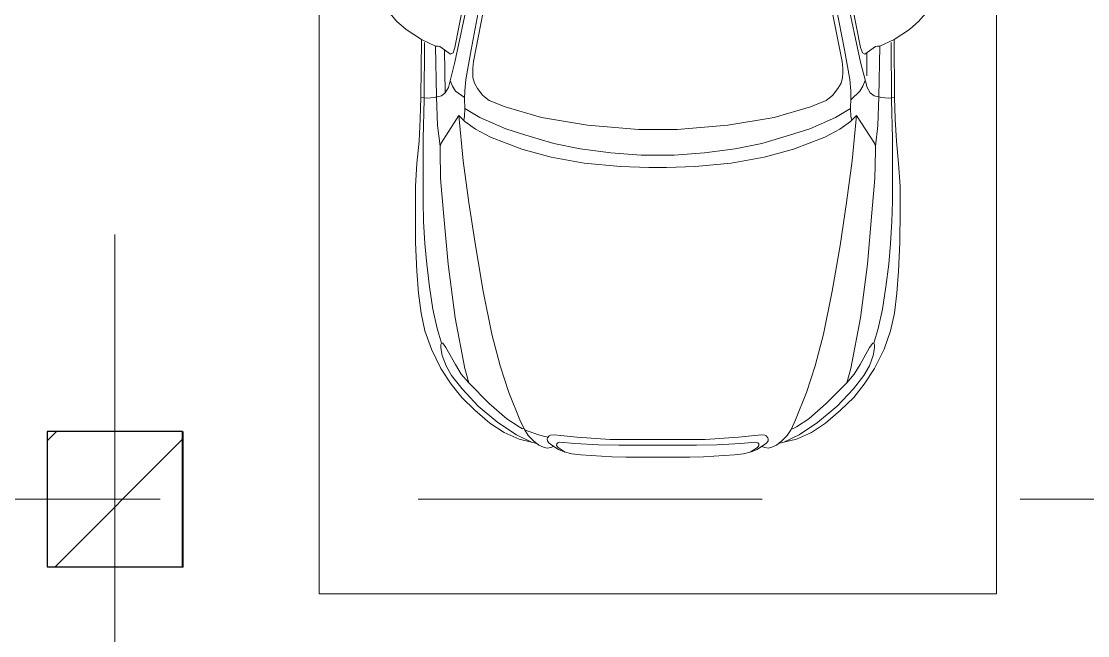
# Model space of a CAD drawing. Header units: millimetres. Extents: x 48966 to 155647, y -43515 to 30475.
# Drawn here: x 77586 to 81523, y -16388 to -14118 of the extents above; entities that cross this region are included whole.
import ezdxf

# ---------------------------------------------------------------- set-up
doc = ezdxf.new("R2010")
doc.units = ezdxf.units.MM
doc.linetypes.add('Осевые', pattern=[6350, 1270, -952.5, 3175, -952.5])
for name, color, linetype, lineweight in [('Колонны', 7, 'Continuous', 9), ('Колонны-1', 7, 'Continuous', 25), ('Оси-2', 7, 'Осевые', 9), ('Парковка', 7, 'Continuous', 9), ('Перекрытия', 7, 'Continuous', 9), ('Стены-1', 7, 'Continuous', 18), ('Элементы узлов', 7, 'Continuous', 9)]:
    doc.layers.add(name, color=color, linetype=linetype, lineweight=lineweight)

# ---------------------------------------------------------------- blocks, each defined once
blk = doc.blocks.new('Колона монолитная89 - Колона монолитная-525522-План -1-го этажа на отм_ -10_350')
at = {"layer": 'Колонны'}
h = blk.add_hatch(dxfattribs=at)
h.set_pattern_fill('FP_1', color=256, style=0, pattern_type=2)
h.set_pattern_definition([(45, (0, 0), (-493.914, 493.914), []), (45, (493.9, 0), (-493.914, 493.914), [873.125, -174.625, 6.706, -167.919])])
h.paths.add_polyline_path([(77681.6, -16132.9), (78181.6, -16132.9), (78181.6, -15632.9), (77681.6, -15632.9)], flags=0)
at = {"layer": 'Колонны-1'}
for p, q in [((78181.6, -15632.9), (77681.6, -15632.9)), ((77681.6, -15632.9), (77681.6, -16132.9)), ((78181.6, -16132.9), (78181.6, -15632.9)), ((77681.6, -16132.9), (78181.6, -16132.9))]:
    blk.add_line(p, q, dxfattribs=at)
blk = doc.blocks.new('Парковка_одиночная - Средний класс 5300х2500мм-8483981-План -1-го этажа на отм_ -10_350')
at = {"layer": 'Парковка'}
for p, q in [((0, 0), (0, -5300)), ((2500, 0), (2500, -5300)), ((0, -5300), (2500, -5300))]:
    blk.add_line(p, q, dxfattribs=at)
at = {"layer": 'Элементы узлов'}
for p, q in [((569.7, -3333.2), (636.3, -2994)), ((569.7, -3333.2), (636.3, -2994)), ((569.7, -3333.2), (636.3, -2994)), ((1863.7, -2994), (1930.3, -3333.2)), ((1863.7, -2994), (1930.3, -3333.2)), ((1863.7, -2994), (1930.3, -3333.2)), ((501.6, -3336.2), (553.9, -3087.1)), ((501.6, -3336.2), (553.9, -3087.1)), ((501.6, -3336.2), (553.9, -3087.1)), ((1998.4, -3336.2), (1946.1, -3087.1)), ((1998.4, -3336.2), (1946.1, -3087.1)), ((1998.4, -3336.2), (1946.1, -3087.1)), ((501.4, -3282.2), (532.2, -3125.2)), ((501.4, -3282.2), (532.2, -3125.2)), ((501.4, -3282.2), (532.2, -3125.2)), ((560.7, -3291), (591.2, -3133.2)), ((560.7, -3291), (591.2, -3133.2)), ((560.7, -3291), (591.2, -3133.2)), ((1939.3, -3291), (1908.8, -3133.2)), ((1939.3, -3291), (1908.8, -3133.2)), ((1939.3, -3291), (1908.8, -3133.2)), ((1998.6, -3282.2), (1967.8, -3125.2)), ((1998.6, -3282.2), (1967.8, -3125.2)), ((1998.6, -3282.2), (1967.8, -3125.2)), ((286.2, -3185.1), (262.1, -3155.9)), ((286.2, -3185.1), (262.1, -3155.9)), ((286.2, -3185.1), (262.1, -3155.9)), ((321.2, -3215.5), (286.2, -3185.1)), ((321.2, -3215.5), (286.2, -3185.1)), ((321.2, -3215.5), (286.2, -3185.1)), ((2178.8, -3215.5), (2213.8, -3185.1)), ((2178.8, -3215.5), (2213.8, -3185.1)), ((2178.8, -3215.5), (2213.8, -3185.1)), ((2213.8, -3185.1), (2237.9, -3155.9)), ((2213.8, -3185.1), (2237.9, -3155.9)), ((2213.8, -3185.1), (2237.9, -3155.9)), ((377.5, -3251.7), (321.2, -3215.5)), ((377.5, -3251.7), (321.2, -3215.5)), ((377.5, -3251.7), (321.2, -3215.5)), ((2122.5, -3251.7), (2178.8, -3215.5)), ((2122.5, -3251.7), (2178.8, -3215.5)), ((2122.5, -3251.7), (2178.8, -3215.5)), ((375.7, -3466.4), (377.5, -3251.7)), ((375.7, -3466.4), (377.5, -3251.7)), ((375.7, -3466.4), (377.5, -3251.7)), ((377.5, -3251.7), (429.8, -3276.7)), ((377.5, -3251.7), (429.8, -3276.7)), ((377.5, -3251.7), (429.8, -3276.7)), ((387.4, -3475.7), (388.9, -3263.6)), ((387.4, -3475.7), (388.9, -3263.6)), ((387.4, -3475.7), (388.9, -3263.6)), ((2122.5, -3251.7), (2070.2, -3276.7)), ((2122.5, -3251.7), (2070.2, -3276.7)), ((2122.5, -3251.7), (2070.2, -3276.7)), ((2112.6, -3475.7), (2111.1, -3263.6)), ((2112.6, -3475.7), (2111.1, -3263.6)), ((2112.6, -3475.7), (2111.1, -3263.6)), ((2124.3, -3466.4), (2122.5, -3251.7)), ((2124.3, -3466.4), (2122.5, -3251.7)), ((2124.3, -3466.4), (2122.5, -3251.7)), ((429.8, -3276.7), (433.7, -3464.3)), ((429.8, -3276.7), (439, -3277.1)), ((429.8, -3276.7), (433.7, -3464.3)), ((429.8, -3276.7), (439, -3277.1)), ((429.8, -3276.7), (433.7, -3464.3)), ((429.8, -3276.7), (439, -3277.1)), ((439, -3277.1), (445.6, -3278)), ((439, -3277.1), (445.6, -3278)), ((439, -3277.1), (445.6, -3278)), ((445.6, -3278), (485, -3307)), ((445.6, -3278), (485, -3307)), ((445.6, -3278), (485, -3307)), ((465.5, -3449.3), (462.9, -3290.7)), ((465.5, -3449.3), (462.9, -3290.7)), ((465.5, -3449.3), (462.9, -3290.7)), ((485, -3307), (494.5, -3301.4)), ((485, -3307), (494.5, -3301.4)), ((485, -3307), (494.5, -3301.4)), ((494.5, -3301.4), (501.4, -3282.2)), ((494.5, -3301.4), (501.4, -3282.2)), ((494.5, -3301.4), (501.4, -3282.2)), ((541.5, -3400.2), (560.7, -3291)), ((541.5, -3400.2), (560.7, -3291)), ((541.5, -3400.2), (560.7, -3291)), ((1958.5, -3400.2), (1939.3, -3291)), ((1958.5, -3400.2), (1939.3, -3291)), ((1958.5, -3400.2), (1939.3, -3291)), ((2005.5, -3301.4), (1998.6, -3282.2)), ((2005.5, -3301.4), (1998.6, -3282.2)), ((2005.5, -3301.4), (1998.6, -3282.2)), ((2015, -3307), (2005.5, -3301.4)), ((2015, -3307), (2005.5, -3301.4)), ((2015, -3307), (2005.5, -3301.4)), ((2054.4, -3278), (2015, -3307)), ((2054.4, -3278), (2015, -3307)), ((2054.4, -3278), (2015, -3307)), ((2021.3, -3386.4), (2022.2, -3301.7)), ((2021.3, -3386.4), (2022.2, -3301.7)), ((2021.3, -3386.4), (2022.2, -3301.7)), ((2061, -3277.1), (2054.4, -3278)), ((2061, -3277.1), (2054.4, -3278)), ((2061, -3277.1), (2054.4, -3278)), ((2070.2, -3276.7), (2061, -3277.1)), ((2070.2, -3276.7), (2061, -3277.1)), ((2070.2, -3276.7), (2061, -3277.1)), ((2070.2, -3276.7), (2066.3, -3464.3)), ((2070.2, -3276.7), (2066.3, -3464.3)), ((2070.2, -3276.7), (2066.3, -3464.3)), ((477, -3429.9), (501.6, -3336.2)), ((477, -3429.9), (501.6, -3336.2)), ((477, -3429.9), (501.6, -3336.2)), ((566.9, -3357.9), (569.7, -3333.2)), ((566.9, -3357.9), (569.7, -3333.2)), ((566.9, -3357.9), (569.7, -3333.2)), ((1930.3, -3333.2), (1933.1, -3357.9)), ((1930.3, -3333.2), (1933.1, -3357.9)), ((1930.3, -3333.2), (1933.1, -3357.9)), ((2023, -3429.9), (1998.4, -3336.2)), ((2023, -3429.9), (1998.4, -3336.2)), ((2023, -3429.9), (1998.4, -3336.2)), ((566.9, -3375.5), (566.9, -3357.9)), ((566.9, -3375.5), (566.9, -3357.9)), ((566.9, -3375.5), (566.9, -3357.9)), ((567.6, -3392.3), (566.9, -3375.5)), ((567.6, -3392.3), (566.9, -3375.5)), ((567.6, -3392.3), (566.9, -3375.5)), ((1933.1, -3375.5), (1932.4, -3392.3)), ((1933.1, -3375.5), (1932.4, -3392.3)), ((1933.1, -3375.5), (1932.4, -3392.3)), ((1933.1, -3357.9), (1933.1, -3375.5)), ((1933.1, -3357.9), (1933.1, -3375.5)), ((1933.1, -3357.9), (1933.1, -3375.5)), ((492.7, -3424.6), (483.9, -3403.7)), ((492.7, -3424.6), (483.9, -3403.7)), ((492.7, -3424.6), (483.9, -3403.7)), ((537.8, -3441.4), (541.5, -3400.2)), ((537.8, -3441.4), (541.5, -3400.2)), ((537.8, -3441.4), (541.5, -3400.2)), ((573.4, -3413.8), (567.6, -3392.3)), ((573.4, -3413.8), (567.6, -3392.3)), ((573.4, -3413.8), (567.6, -3392.3)), ((584.8, -3433.7), (573.4, -3413.8)), ((584.8, -3433.7), (573.4, -3413.8)), ((584.8, -3433.7), (573.4, -3413.8)), ((1926.6, -3413.8), (1915.2, -3433.7)), ((1926.6, -3413.8), (1915.2, -3433.7)), ((1926.6, -3413.8), (1915.2, -3433.7)), ((1932.4, -3392.3), (1926.6, -3413.8)), ((1932.4, -3392.3), (1926.6, -3413.8)), ((1932.4, -3392.3), (1926.6, -3413.8)), ((1962.2, -3441.4), (1958.5, -3400.2)), ((1962.2, -3441.4), (1958.5, -3400.2)), ((1962.2, -3441.4), (1958.5, -3400.2)), ((2016.1, -3403.7), (2007.3, -3424.6)), ((2016.1, -3403.7), (2007.3, -3424.6)), ((2016.1, -3403.7), (2007.3, -3424.6)), ((424.2, -3466.6), (451.4, -3460.1)), ((424.2, -3466.6), (451.4, -3460.1)), ((424.2, -3466.6), (451.4, -3460.1)), ((451.4, -3460.1), (465.5, -3449.3)), ((451.4, -3460.1), (465.5, -3449.3)), ((451.4, -3460.1), (465.5, -3449.3)), ((465.5, -3449.3), (477, -3429.9)), ((465.5, -3449.3), (477, -3429.9)), ((465.5, -3449.3), (477, -3429.9)), ((503.6, -3442.6), (492.7, -3424.6)), ((503.6, -3442.6), (492.7, -3424.6)), ((503.6, -3442.6), (492.7, -3424.6)), ((537, -3466.9), (503.6, -3442.6)), ((537, -3466.9), (503.6, -3442.6)), ((537, -3466.9), (503.6, -3442.6)), ((536.9, -3470.1), (537.8, -3441.4)), ((536.9, -3470.1), (537.8, -3441.4)), ((536.9, -3470.1), (537.8, -3441.4)), ((604.9, -3459), (584.8, -3433.7)), ((604.9, -3459), (584.8, -3433.7)), ((604.9, -3459), (584.8, -3433.7)), ((628, -3477), (604.9, -3459)), ((628, -3477), (604.9, -3459)), ((628, -3477), (604.9, -3459)), ((1895.1, -3459), (1872, -3477)), ((1895.1, -3459), (1872, -3477)), ((1895.1, -3459), (1872, -3477)), ((1915.2, -3433.7), (1895.1, -3459)), ((1915.2, -3433.7), (1895.1, -3459)), ((1915.2, -3433.7), (1895.1, -3459)), ((1963.1, -3470.1), (1962.2, -3441.4)), ((1963.1, -3470.1), (1962.2, -3441.4)), ((1963.1, -3470.1), (1962.2, -3441.4)), ((1996.4, -3442.6), (1964.5, -3474.4)), ((1996.4, -3442.6), (1964.5, -3474.4)), ((1996.4, -3442.6), (1964.5, -3474.4)), ((2007.3, -3424.6), (1996.4, -3442.6)), ((2007.3, -3424.6), (1996.4, -3442.6)), ((2007.3, -3424.6), (1996.4, -3442.6)), ((2034.5, -3449.3), (2023, -3429.9)), ((2034.5, -3449.3), (2023, -3429.9)), ((2034.5, -3449.3), (2023, -3429.9)), ((2048.6, -3460.1), (2034.5, -3449.3)), ((2048.6, -3460.1), (2034.5, -3449.3)), ((2048.6, -3460.1), (2034.5, -3449.3)), ((2075.8, -3466.6), (2048.6, -3460.1)), ((2075.8, -3466.6), (2048.6, -3460.1)), ((2075.8, -3466.6), (2048.6, -3460.1)), ((373.3, -3546.7), (375.7, -3466.4)), ((373.3, -3546.7), (375.7, -3466.4)), ((373.3, -3546.7), (375.7, -3466.4)), ((375.7, -3466.4), (399.2, -3468.5)), ((375.7, -3466.4), (399.2, -3468.5)), ((375.7, -3466.4), (399.2, -3468.5)), ((383.8, -3618), (387.4, -3475.7)), ((383.8, -3618), (387.4, -3475.7)), ((383.8, -3618), (387.4, -3475.7)), ((399.2, -3468.5), (424.2, -3466.6)), ((399.2, -3468.5), (424.2, -3466.6)), ((399.2, -3468.5), (424.2, -3466.6)), ((433.7, -3464.3), (437.5, -3570.1)), ((433.7, -3464.3), (437.5, -3570.1)), ((433.7, -3464.3), (437.5, -3570.1)), ((538.1, -3507), (536.9, -3470.1)), ((538.1, -3507), (536.9, -3470.1)), ((538.1, -3507), (536.9, -3470.1)), ((686.6, -3501.5), (628, -3477)), ((686.6, -3501.5), (628, -3477)), ((686.6, -3501.5), (628, -3477)), ((820.4, -3539.9), (686.6, -3501.5)), ((820.4, -3539.9), (686.6, -3501.5)), ((820.4, -3539.9), (686.6, -3501.5)), ((1813.4, -3501.5), (1679.6, -3539.9)), ((1813.4, -3501.5), (1679.6, -3539.9)), ((1813.4, -3501.5), (1679.6, -3539.9)), ((1872, -3477), (1813.4, -3501.5)), ((1872, -3477), (1813.4, -3501.5)), ((1872, -3477), (1813.4, -3501.5)), ((1961.9, -3507), (1963.1, -3470.1)), ((1961.9, -3507), (1963.1, -3470.1)), ((1961.9, -3507), (1963.1, -3470.1)), ((2066.3, -3464.3), (2062.5, -3570.1)), ((2066.3, -3464.3), (2062.5, -3570.1)), ((2066.3, -3464.3), (2062.5, -3570.1)), ((2100.8, -3468.5), (2075.8, -3466.6)), ((2100.8, -3468.5), (2075.8, -3466.6)), ((2100.8, -3468.5), (2075.8, -3466.6)), ((2124.3, -3466.4), (2100.8, -3468.5)), ((2124.3, -3466.4), (2100.8, -3468.5)), ((2124.3, -3466.4), (2100.8, -3468.5)), ((2116.2, -3618), (2112.6, -3475.7)), ((2116.2, -3618), (2112.6, -3475.7)), ((2116.2, -3618), (2112.6, -3475.7)), ((2126.7, -3546.7), (2124.3, -3466.4)), ((2126.7, -3546.7), (2124.3, -3466.4)), ((2126.7, -3546.7), (2124.3, -3466.4)), ((515.9, -3532.5), (450.2, -3634.9)), ((515.9, -3532.5), (450.2, -3634.9)), ((515.9, -3532.5), (450.2, -3634.9)), ((538.3, -3554.6), (515.9, -3532.5)), ((532, -3700.4), (515.9, -3532.5)), ((538.3, -3554.6), (515.9, -3532.5)), ((532, -3700.4), (515.9, -3532.5)), ((538.3, -3554.6), (515.9, -3532.5)), ((532, -3700.4), (515.9, -3532.5)), ((533.8, -3550.2), (536.8, -3537.3)), ((533.8, -3550.2), (536.8, -3537.3)), ((533.8, -3550.2), (536.8, -3537.3)), ((536.8, -3537.3), (538.1, -3507)), ((536.8, -3537.3), (538.1, -3507)), ((536.8, -3537.3), (538.1, -3507)), ((538.1, -3507), (593.8, -3540)), ((538.1, -3507), (593.8, -3540)), ((538.1, -3507), (593.8, -3540)), ((593.8, -3540), (688.8, -3582.3)), ((593.8, -3540), (688.8, -3582.3)), ((593.8, -3540), (688.8, -3582.3)), ((990.7, -3569.3), (820.4, -3539.9)), ((990.7, -3569.3), (820.4, -3539.9)), ((990.7, -3569.3), (820.4, -3539.9)), ((1679.6, -3539.9), (1509.3, -3569.3)), ((1679.6, -3539.9), (1509.3, -3569.3)), ((1679.6, -3539.9), (1509.3, -3569.3)), ((1811.2, -3582.3), (1906.2, -3540)), ((1811.2, -3582.3), (1906.2, -3540)), ((1811.2, -3582.3), (1906.2, -3540)), ((1906.2, -3540), (1961.9, -3507)), ((1906.2, -3540), (1961.9, -3507)), ((1906.2, -3540), (1961.9, -3507)), ((1984.1, -3532.5), (1961.7, -3554.6)), ((1984.1, -3532.5), (1961.7, -3554.6)), ((1984.1, -3532.5), (1961.7, -3554.6)), ((1961.9, -3507), (1963.2, -3537.3)), ((1961.9, -3507), (1963.2, -3537.3)), ((1961.9, -3507), (1963.2, -3537.3)), ((1963.2, -3537.3), (1966.2, -3550.2)), ((1963.2, -3537.3), (1966.2, -3550.2)), ((1963.2, -3537.3), (1966.2, -3550.2)), ((1968, -3700.4), (1984.1, -3532.5)), ((1968, -3700.4), (1984.1, -3532.5)), ((1968, -3700.4), (1984.1, -3532.5)), ((1984.1, -3532.5), (2049.8, -3634.9)), ((1984.1, -3532.5), (2049.8, -3634.9)), ((1984.1, -3532.5), (2049.8, -3634.9)), ((369.1, -3627.9), (373.3, -3546.7)), ((369.1, -3627.9), (373.3, -3546.7)), ((369.1, -3627.9), (373.3, -3546.7)), ((437.5, -3570.1), (446.3, -3646.3)), ((437.5, -3570.1), (446.3, -3646.3)), ((437.5, -3570.1), (446.3, -3646.3)), ((577.4, -3584.1), (538.3, -3554.6)), ((577.4, -3584.1), (538.3, -3554.6)), ((577.4, -3584.1), (538.3, -3554.6)), ((1178.5, -3584.5), (990.7, -3569.3)), ((1178.5, -3584.5), (990.7, -3569.3)), ((1178.5, -3584.5), (990.7, -3569.3)), ((1509.3, -3569.3), (1321.5, -3584.5)), ((1509.3, -3569.3), (1321.5, -3584.5)), ((1509.3, -3569.3), (1321.5, -3584.5)), ((1961.7, -3554.6), (1922.6, -3584.1)), ((1961.7, -3554.6), (1922.6, -3584.1)), ((1961.7, -3554.6), (1922.6, -3584.1)), ((2062.5, -3570.1), (2053.7, -3646.3)), ((2062.5, -3570.1), (2053.7, -3646.3)), ((2062.5, -3570.1), (2053.7, -3646.3)), ((2130.9, -3627.9), (2126.7, -3546.7)), ((2130.9, -3627.9), (2126.7, -3546.7)), ((2130.9, -3627.9), (2126.7, -3546.7)), ((383.8, -3748.1), (383.8, -3618)), ((383.8, -3748.1), (383.8, -3618)), ((383.8, -3748.1), (383.8, -3618)), ((633.1, -3612.6), (577.4, -3584.1)), ((633.1, -3612.6), (577.4, -3584.1)), ((633.1, -3612.6), (577.4, -3584.1)), ((748.3, -3657), (633.1, -3612.6)), ((748.3, -3657), (633.1, -3612.6)), ((748.3, -3657), (633.1, -3612.6)), ((688.8, -3582.3), (763.2, -3606.2)), ((688.8, -3582.3), (763.2, -3606.2)), ((688.8, -3582.3), (763.2, -3606.2)), ((763.2, -3606.2), (866.2, -3636.6)), ((763.2, -3606.2), (866.2, -3636.6)), ((763.2, -3606.2), (866.2, -3636.6)), ((1250, -3584.5), (1178.5, -3584.5)), ((1250, -3584.5), (1178.5, -3584.5)), ((1250, -3584.5), (1178.5, -3584.5)), ((1321.5, -3584.5), (1250, -3584.5)), ((1321.5, -3584.5), (1250, -3584.5)), ((1321.5, -3584.5), (1250, -3584.5)), ((1633.8, -3636.6), (1736.8, -3606.2)), ((1633.8, -3636.6), (1736.8, -3606.2)), ((1633.8, -3636.6), (1736.8, -3606.2)), ((1736.8, -3606.2), (1811.2, -3582.3)), ((1736.8, -3606.2), (1811.2, -3582.3)), ((1736.8, -3606.2), (1811.2, -3582.3)), ((1866.9, -3612.6), (1751.7, -3657)), ((1866.9, -3612.6), (1751.7, -3657)), ((1866.9, -3612.6), (1751.7, -3657)), ((1922.6, -3584.1), (1866.9, -3612.6)), ((1922.6, -3584.1), (1866.9, -3612.6)), ((1922.6, -3584.1), (1866.9, -3612.6)), ((2116.2, -3748.1), (2116.2, -3618)), ((2116.2, -3748.1), (2116.2, -3618)), ((2116.2, -3748.1), (2116.2, -3618)), ((361.1, -3710), (369.1, -3627.9)), ((361.1, -3710), (369.1, -3627.9)), ((361.1, -3710), (369.1, -3627.9)), ((450.2, -3634.9), (446.3, -3646.3)), ((450.2, -3634.9), (446.3, -3646.3)), ((450.2, -3634.9), (446.3, -3646.3)), ((446.3, -3646.3), (446.3, -3663.7)), ((446.3, -3646.3), (446.3, -3663.7)), ((446.3, -3646.3), (446.3, -3663.7)), ((857.1, -3686.4), (748.3, -3657)), ((857.1, -3686.4), (748.3, -3657)), ((857.1, -3686.4), (748.3, -3657)), ((866.2, -3636.6), (964.2, -3656.1)), ((866.2, -3636.6), (964.2, -3656.1)), ((866.2, -3636.6), (964.2, -3656.1)), ((964.2, -3656.1), (1077.2, -3671.1)), ((964.2, -3656.1), (1077.2, -3671.1)), ((964.2, -3656.1), (1077.2, -3671.1)), ((1422.8, -3671.1), (1535.8, -3656.1)), ((1422.8, -3671.1), (1535.8, -3656.1)), ((1422.8, -3671.1), (1535.8, -3656.1)), ((1535.8, -3656.1), (1633.8, -3636.6)), ((1535.8, -3656.1), (1633.8, -3636.6)), ((1535.8, -3656.1), (1633.8, -3636.6)), ((1751.7, -3657), (1642.9, -3686.4)), ((1751.7, -3657), (1642.9, -3686.4)), ((1751.7, -3657), (1642.9, -3686.4)), ((2049.8, -3634.9), (2053.7, -3646.3)), ((2049.8, -3634.9), (2053.7, -3646.3)), ((2049.8, -3634.9), (2053.7, -3646.3)), ((2053.7, -3646.3), (2053.7, -3663.7)), ((2053.7, -3646.3), (2053.7, -3663.7)), ((2053.7, -3646.3), (2053.7, -3663.7)), ((2138.9, -3710), (2130.9, -3627.9)), ((2138.9, -3710), (2130.9, -3627.9)), ((2138.9, -3710), (2130.9, -3627.9)), ((446.3, -3663.7), (448.6, -3766.1)), ((446.3, -3663.7), (448.6, -3766.1)), ((446.3, -3663.7), (448.6, -3766.1)), ((978.6, -3709.1), (857.1, -3686.4)), ((978.6, -3709.1), (857.1, -3686.4)), ((978.6, -3709.1), (857.1, -3686.4)), ((1077.2, -3671.1), (1189, -3679.9)), ((1077.2, -3671.1), (1189, -3679.9)), ((1077.2, -3671.1), (1189, -3679.9)), ((1189, -3679.9), (1250, -3679.9)), ((1189, -3679.9), (1250, -3679.9)), ((1189, -3679.9), (1250, -3679.9)), ((1250, -3679.9), (1311, -3679.9)), ((1250, -3679.9), (1311, -3679.9)), ((1250, -3679.9), (1311, -3679.9)), ((1311, -3679.9), (1422.8, -3671.1)), ((1311, -3679.9), (1422.8, -3671.1)), ((1311, -3679.9), (1422.8, -3671.1)), ((1642.9, -3686.4), (1521.4, -3709.1)), ((1642.9, -3686.4), (1521.4, -3709.1)), ((1642.9, -3686.4), (1521.4, -3709.1)), ((2053.7, -3663.7), (2051.4, -3766.1)), ((2053.7, -3663.7), (2051.4, -3766.1)), ((2053.7, -3663.7), (2051.4, -3766.1)), ((355.6, -3794.2), (361.1, -3710)), ((355.6, -3794.2), (361.1, -3710)), ((355.6, -3794.2), (361.1, -3710)), ((553, -3854.4), (532, -3700.4)), ((553, -3854.4), (532, -3700.4)), ((553, -3854.4), (532, -3700.4)), ((1112.3, -3721.3), (978.6, -3709.1)), ((1112.3, -3721.3), (978.6, -3709.1)), ((1112.3, -3721.3), (978.6, -3709.1)), ((1217.2, -3725.2), (1112.3, -3721.3)), ((1217.2, -3725.2), (1112.3, -3721.3)), ((1217.2, -3725.2), (1112.3, -3721.3)), ((1250, -3725.2), (1217.2, -3725.2)), ((1250, -3725.2), (1217.2, -3725.2)), ((1250, -3725.2), (1217.2, -3725.2)), ((1282.8, -3725.2), (1250, -3725.2)), ((1282.8, -3725.2), (1250, -3725.2)), ((1282.8, -3725.2), (1250, -3725.2)), ((1387.7, -3721.3), (1282.8, -3725.2)), ((1387.7, -3721.3), (1282.8, -3725.2)), ((1387.7, -3721.3), (1282.8, -3725.2)), ((1521.4, -3709.1), (1387.7, -3721.3)), ((1521.4, -3709.1), (1387.7, -3721.3)), ((1521.4, -3709.1), (1387.7, -3721.3)), ((1947, -3854.4), (1968, -3700.4)), ((1947, -3854.4), (1968, -3700.4)), ((1947, -3854.4), (1968, -3700.4)), ((2144.4, -3794.2), (2138.9, -3710)), ((2144.4, -3794.2), (2138.9, -3710)), ((2144.4, -3794.2), (2138.9, -3710)), ((383.8, -3850.1), (383.8, -3748.1)), ((383.8, -3850.1), (383.8, -3748.1)), ((383.8, -3850.1), (383.8, -3748.1)), ((448.6, -3766.1), (459.7, -3892.5)), ((448.6, -3766.1), (459.7, -3892.5)), ((448.6, -3766.1), (459.7, -3892.5)), ((2051.4, -3766.1), (2040.3, -3892.5)), ((2051.4, -3766.1), (2040.3, -3892.5)), ((2051.4, -3766.1), (2040.3, -3892.5)), ((2116.2, -3850.1), (2116.2, -3748.1)), ((2116.2, -3850.1), (2116.2, -3748.1)), ((2116.2, -3850.1), (2116.2, -3748.1)), ((355.2, -3882.6), (355.6, -3794.2)), ((355.2, -3882.6), (355.6, -3794.2)), ((355.2, -3882.6), (355.6, -3794.2)), ((2144.8, -3882.6), (2144.4, -3794.2)), ((2144.8, -3882.6), (2144.4, -3794.2)), ((2144.8, -3882.6), (2144.4, -3794.2)), ((385.9, -3924.6), (383.8, -3850.1)), ((385.9, -3924.6), (383.8, -3850.1)), ((385.9, -3924.6), (383.8, -3850.1)), ((576.7, -4012.9), (553, -3854.4)), ((576.7, -4012.9), (553, -3854.4)), ((576.7, -4012.9), (553, -3854.4)), ((1923.3, -4012.9), (1947, -3854.4)), ((1923.3, -4012.9), (1947, -3854.4)), ((1923.3, -4012.9), (1947, -3854.4)), ((2114.1, -3924.6), (2116.2, -3850.1)), ((2114.1, -3924.6), (2116.2, -3850.1)), ((2114.1, -3924.6), (2116.2, -3850.1)), ((355.9, -4002), (355.2, -3882.6)), ((355.9, -4002), (355.2, -3882.6)), ((355.9, -4002), (355.2, -3882.6)), ((459.7, -3892.5), (475.8, -4081.6)), ((459.7, -3892.5), (475.8, -4081.6)), ((459.7, -3892.5), (475.8, -4081.6)), ((2040.3, -3892.5), (2024.2, -4081.6)), ((2040.3, -3892.5), (2024.2, -4081.6)), ((2040.3, -3892.5), (2024.2, -4081.6)), ((2144.1, -4002), (2144.8, -3882.6)), ((2144.1, -4002), (2144.8, -3882.6)), ((2144.1, -4002), (2144.8, -3882.6)), ((390.5, -4005.4), (385.9, -3924.6)), ((390.5, -4005.4), (385.9, -3924.6)), ((390.5, -4005.4), (385.9, -3924.6)), ((2109.5, -4005.4), (2114.1, -3924.6)), ((2109.5, -4005.4), (2114.1, -3924.6)), ((2109.5, -4005.4), (2114.1, -3924.6)), ((360.8, -4108.5), (355.9, -4002)), ((360.8, -4108.5), (355.9, -4002)), ((360.8, -4108.5), (355.9, -4002)), ((397.1, -4082.6), (390.5, -4005.4)), ((397.1, -4082.6), (390.5, -4005.4)), ((397.1, -4082.6), (390.5, -4005.4)), ((605.6, -4181.4), (576.7, -4012.9)), ((605.6, -4181.4), (576.7, -4012.9)), ((605.6, -4181.4), (576.7, -4012.9)), ((1894.4, -4181.4), (1923.3, -4012.9)), ((1894.4, -4181.4), (1923.3, -4012.9)), ((1894.4, -4181.4), (1923.3, -4012.9)), ((2102.9, -4082.6), (2109.5, -4005.4)), ((2102.9, -4082.6), (2109.5, -4005.4)), ((2102.9, -4082.6), (2109.5, -4005.4)), ((2139.2, -4108.5), (2144.1, -4002)), ((2139.2, -4108.5), (2144.1, -4002)), ((2139.2, -4108.5), (2144.1, -4002)), ((407.5, -4166.1), (397.1, -4082.6)), ((407.5, -4166.1), (397.1, -4082.6)), ((407.5, -4166.1), (397.1, -4082.6)), ((475.8, -4081.6), (501.9, -4280.2)), ((475.8, -4081.6), (501.9, -4280.2)), ((475.8, -4081.6), (501.9, -4280.2)), ((2024.2, -4081.6), (1998.1, -4280.2)), ((2024.2, -4081.6), (1998.1, -4280.2)), ((2024.2, -4081.6), (1998.1, -4280.2)), ((2092.5, -4166.1), (2102.9, -4082.6)), ((2092.5, -4166.1), (2102.9, -4082.6)), ((2092.5, -4166.1), (2102.9, -4082.6)), ((367.4, -4189.9), (360.8, -4108.5)), ((367.4, -4189.9), (360.8, -4108.5)), ((367.4, -4189.9), (360.8, -4108.5)), ((2132.6, -4189.9), (2139.2, -4108.5)), ((2132.6, -4189.9), (2139.2, -4108.5)), ((2132.6, -4189.9), (2139.2, -4108.5)), ((420.3, -4248.8), (407.5, -4166.1)), ((420.3, -4248.8), (407.5, -4166.1)), ((420.3, -4248.8), (407.5, -4166.1)), ((2079.7, -4248.8), (2092.5, -4166.1)), ((2079.7, -4248.8), (2092.5, -4166.1)), ((2079.7, -4248.8), (2092.5, -4166.1)), ((376.5, -4263.4), (367.4, -4189.9)), ((376.5, -4263.4), (367.4, -4189.9)), ((376.5, -4263.4), (367.4, -4189.9)), ((637.7, -4341.2), (605.6, -4181.4)), ((637.7, -4341.2), (605.6, -4181.4)), ((637.7, -4341.2), (605.6, -4181.4)), ((1862.3, -4341.2), (1894.4, -4181.4)), ((1862.3, -4341.2), (1894.4, -4181.4)), ((1862.3, -4341.2), (1894.4, -4181.4)), ((2123.5, -4263.4), (2132.6, -4189.9)), ((2123.5, -4263.4), (2132.6, -4189.9)), ((2123.5, -4263.4), (2132.6, -4189.9)), ((435.8, -4319.7), (420.3, -4248.8)), ((435.8, -4319.7), (420.3, -4248.8)), ((435.8, -4319.7), (420.3, -4248.8)), ((2064.2, -4319.7), (2079.7, -4248.8)), ((2064.2, -4319.7), (2079.7, -4248.8)), ((2064.2, -4319.7), (2079.7, -4248.8)), ((390.7, -4328.1), (376.5, -4263.4)), ((390.7, -4328.1), (376.5, -4263.4)), ((390.7, -4328.1), (376.5, -4263.4)), ((501.9, -4280.2), (537.5, -4467.3)), ((501.9, -4280.2), (537.5, -4467.3)), ((501.9, -4280.2), (537.5, -4467.3)), ((1998.1, -4280.2), (1962.5, -4467.3)), ((1998.1, -4280.2), (1962.5, -4467.3)), ((1998.1, -4280.2), (1962.5, -4467.3)), ((2109.3, -4328.1), (2123.5, -4263.4)), ((2109.3, -4328.1), (2123.5, -4263.4)), ((2109.3, -4328.1), (2123.5, -4263.4)), ((414.7, -4395.6), (390.7, -4328.1)), ((414.7, -4395.6), (390.7, -4328.1)), ((414.7, -4395.6), (390.7, -4328.1)), ((451.9, -4373.6), (435.8, -4319.7)), ((451.9, -4373.6), (435.8, -4319.7)), ((451.9, -4373.6), (435.8, -4319.7)), ((2048.1, -4373.6), (2064.2, -4319.7)), ((2048.1, -4373.6), (2064.2, -4319.7)), ((2048.1, -4373.6), (2064.2, -4319.7)), ((2085.3, -4395.6), (2109.3, -4328.1)), ((2085.3, -4395.6), (2109.3, -4328.1)), ((2085.3, -4395.6), (2109.3, -4328.1)), ((668.5, -4458.3), (637.7, -4341.2)), ((668.5, -4458.3), (637.7, -4341.2)), ((668.5, -4458.3), (637.7, -4341.2)), ((1831.5, -4458.3), (1862.3, -4341.2)), ((1831.5, -4458.3), (1862.3, -4341.2)), ((1831.5, -4458.3), (1862.3, -4341.2)), ((449.5, -4467), (414.7, -4395.6)), ((449.5, -4467), (414.7, -4395.6)), ((449.5, -4467), (414.7, -4395.6)), ((449.5, -4378.4), (451.9, -4373.6)), ((449.5, -4378.4), (451.9, -4373.6)), ((449.5, -4378.4), (451.9, -4373.6)), ((449.5, -4390.9), (449.5, -4378.4)), ((449.5, -4390.9), (449.5, -4378.4)), ((449.5, -4390.9), (449.5, -4378.4)), ((454.6, -4420), (449.5, -4390.9)), ((454.6, -4420), (449.5, -4390.9)), ((454.6, -4420), (449.5, -4390.9)), ((451.9, -4373.6), (456.6, -4374.4)), ((451.9, -4373.6), (456.6, -4374.4)), ((451.9, -4373.6), (456.6, -4374.4)), ((456.6, -4374.4), (468, -4390.1)), ((456.6, -4374.4), (468, -4390.1)), ((456.6, -4374.4), (468, -4390.1)), ((468, -4390.1), (502.9, -4453.4)), ((468, -4390.1), (502.9, -4453.4)), ((468, -4390.1), (502.9, -4453.4)), ((2032, -4390.1), (1997.1, -4453.4)), ((2032, -4390.1), (1997.1, -4453.4)), ((2032, -4390.1), (1997.1, -4453.4)), ((2043.4, -4374.4), (2032, -4390.1)), ((2043.4, -4374.4), (2032, -4390.1)), ((2043.4, -4374.4), (2032, -4390.1)), ((2048.1, -4373.6), (2043.4, -4374.4)), ((2048.1, -4373.6), (2043.4, -4374.4)), ((2048.1, -4373.6), (2043.4, -4374.4)), ((2045.4, -4420), (2050.5, -4390.9)), ((2045.4, -4420), (2050.5, -4390.9)), ((2045.4, -4420), (2050.5, -4390.9)), ((2050.5, -4378.4), (2048.1, -4373.6)), ((2050.5, -4378.4), (2048.1, -4373.6)), ((2050.5, -4378.4), (2048.1, -4373.6)), ((2050.5, -4390.9), (2050.5, -4378.4)), ((2050.5, -4390.9), (2050.5, -4378.4)), ((2050.5, -4390.9), (2050.5, -4378.4)), ((2050.5, -4467), (2085.3, -4395.6)), ((2050.5, -4467), (2085.3, -4395.6)), ((2050.5, -4467), (2085.3, -4395.6)), ((468.7, -4458.1), (454.6, -4420)), ((468.7, -4458.1), (454.6, -4420)), ((468.7, -4458.1), (454.6, -4420)), ((2031.3, -4458.1), (2045.4, -4420)), ((2031.3, -4458.1), (2045.4, -4420)), ((2031.3, -4458.1), (2045.4, -4420)), ((487.4, -4525.4), (449.5, -4467)), ((487.4, -4525.4), (449.5, -4467)), ((487.4, -4525.4), (449.5, -4467)), ((489.1, -4493.9), (468.7, -4458.1)), ((489.1, -4493.9), (468.7, -4458.1)), ((489.1, -4493.9), (468.7, -4458.1)), ((502.9, -4453.4), (524.9, -4488)), ((502.9, -4453.4), (524.9, -4488)), ((502.9, -4453.4), (524.9, -4488)), ((537.5, -4467.3), (552.1, -4520.2)), ((537.5, -4467.3), (552.1, -4520.2)), ((537.5, -4467.3), (552.1, -4520.2)), ((700.9, -4555.9), (668.5, -4458.3)), ((700.9, -4555.9), (668.5, -4458.3)), ((700.9, -4555.9), (668.5, -4458.3)), ((1799.1, -4555.9), (1831.5, -4458.3)), ((1799.1, -4555.9), (1831.5, -4458.3)), ((1799.1, -4555.9), (1831.5, -4458.3)), ((1962.5, -4467.3), (1947.9, -4520.2)), ((1962.5, -4467.3), (1947.9, -4520.2)), ((1962.5, -4467.3), (1947.9, -4520.2)), ((1997.1, -4453.4), (1975.1, -4488)), ((1997.1, -4453.4), (1975.1, -4488)), ((1997.1, -4453.4), (1975.1, -4488)), ((2010.9, -4493.9), (2031.3, -4458.1)), ((2010.9, -4493.9), (2031.3, -4458.1)), ((2010.9, -4493.9), (2031.3, -4458.1)), ((2012.6, -4525.4), (2050.5, -4467)), ((2012.6, -4525.4), (2050.5, -4467)), ((2012.6, -4525.4), (2050.5, -4467)), ((526.5, -4575.2), (487.4, -4525.4)), ((526.5, -4575.2), (487.4, -4525.4)), ((526.5, -4575.2), (487.4, -4525.4)), ((527.6, -4543), (489.1, -4493.9)), ((527.6, -4543), (489.1, -4493.9)), ((527.6, -4543), (489.1, -4493.9)), ((524.9, -4488), (552.1, -4520.2)), ((524.9, -4488), (552.1, -4520.2)), ((524.9, -4488), (552.1, -4520.2)), ((552.1, -4520.2), (628.1, -4596.6)), ((552.1, -4520.2), (628.1, -4596.6)), ((552.1, -4520.2), (628.1, -4596.6)), ((1947.9, -4520.2), (1871.9, -4596.6)), ((1947.9, -4520.2), (1871.9, -4596.6)), ((1947.9, -4520.2), (1871.9, -4596.6)), ((1975.1, -4488), (1947.9, -4520.2)), ((1975.1, -4488), (1947.9, -4520.2)), ((1975.1, -4488), (1947.9, -4520.2)), ((1972.4, -4543), (2010.9, -4493.9)), ((1972.4, -4543), (2010.9, -4493.9)), ((1972.4, -4543), (2010.9, -4493.9)), ((1973.5, -4575.2), (2012.6, -4525.4)), ((1973.5, -4575.2), (2012.6, -4525.4)), ((1973.5, -4575.2), (2012.6, -4525.4)), ((587.5, -4607.1), (527.6, -4543)), ((587.5, -4607.1), (527.6, -4543)), ((587.5, -4607.1), (527.6, -4543)), ((741.1, -4657.4), (700.9, -4555.9)), ((741.1, -4657.4), (700.9, -4555.9)), ((741.1, -4657.4), (700.9, -4555.9)), ((1758.9, -4657.4), (1799.1, -4555.9)), ((1758.9, -4657.4), (1799.1, -4555.9)), ((1758.9, -4657.4), (1799.1, -4555.9)), ((1912.5, -4607.1), (1972.4, -4543)), ((1912.5, -4607.1), (1972.4, -4543)), ((1912.5, -4607.1), (1972.4, -4543)), ((574.8, -4622.1), (526.5, -4575.2)), ((574.8, -4622.1), (526.5, -4575.2)), ((574.8, -4622.1), (526.5, -4575.2)), ((628.1, -4596.6), (692.8, -4653)), ((628.1, -4596.6), (692.8, -4653)), ((628.1, -4596.6), (692.8, -4653)), ((1871.9, -4596.6), (1807.2, -4653)), ((1871.9, -4596.6), (1807.2, -4653)), ((1871.9, -4596.6), (1807.2, -4653)), ((1925.2, -4622.1), (1973.5, -4575.2)), ((1925.2, -4622.1), (1973.5, -4575.2)), ((1925.2, -4622.1), (1973.5, -4575.2)), ((630.6, -4669.5), (574.8, -4622.1)), ((630.6, -4669.5), (574.8, -4622.1)), ((630.6, -4669.5), (574.8, -4622.1)), ((660.2, -4667.2), (587.5, -4607.1)), ((660.2, -4667.2), (587.5, -4607.1)), ((660.2, -4667.2), (587.5, -4607.1)), ((1839.8, -4667.2), (1912.5, -4607.1)), ((1839.8, -4667.2), (1912.5, -4607.1)), ((1839.8, -4667.2), (1912.5, -4607.1)), ((1869.4, -4669.5), (1925.2, -4622.1)), ((1869.4, -4669.5), (1925.2, -4622.1)), ((1869.4, -4669.5), (1925.2, -4622.1)), ((683, -4704.3), (630.6, -4669.5)), ((683, -4704.3), (630.6, -4669.5)), ((683, -4704.3), (630.6, -4669.5)), ((728.1, -4712.8), (660.2, -4667.2)), ((728.1, -4712.8), (660.2, -4667.2)), ((728.1, -4712.8), (660.2, -4667.2)), ((692.8, -4653), (738, -4683.1)), ((692.8, -4653), (738, -4683.1)), ((692.8, -4653), (738, -4683.1)), ((738, -4683.1), (751.1, -4690.1)), ((738, -4683.1), (751.1, -4690.1)), ((738, -4683.1), (751.1, -4690.1)), ((757.9, -4693.5), (741.1, -4657.4)), ((757.9, -4693.5), (741.1, -4657.4)), ((757.9, -4693.5), (741.1, -4657.4)), ((1742.1, -4693.5), (1758.9, -4657.4)), ((1742.1, -4693.5), (1758.9, -4657.4)), ((1742.1, -4693.5), (1758.9, -4657.4)), ((1762, -4683.1), (1748.9, -4690.1)), ((1762, -4683.1), (1748.9, -4690.1)), ((1762, -4683.1), (1748.9, -4690.1)), ((1807.2, -4653), (1762, -4683.1)), ((1807.2, -4653), (1762, -4683.1)), ((1807.2, -4653), (1762, -4683.1)), ((1771.9, -4712.8), (1839.8, -4667.2)), ((1771.9, -4712.8), (1839.8, -4667.2)), ((1771.9, -4712.8), (1839.8, -4667.2)), ((1817, -4704.3), (1869.4, -4669.5)), ((1817, -4704.3), (1869.4, -4669.5)), ((1817, -4704.3), (1869.4, -4669.5)), ((738, -4728.3), (683, -4704.3)), ((738, -4728.3), (683, -4704.3)), ((738, -4728.3), (683, -4704.3)), ((784.6, -4740.3), (728.1, -4712.8)), ((784.6, -4740.3), (728.1, -4712.8)), ((784.6, -4740.3), (728.1, -4712.8)), ((751.1, -4690.1), (755.8, -4689.1)), ((751.1, -4690.1), (755.8, -4689.1)), ((751.1, -4690.1), (755.8, -4689.1)), ((772.2, -4714.7), (757.9, -4693.5)), ((772.2, -4714.7), (757.9, -4693.5)), ((772.2, -4714.7), (757.9, -4693.5)), ((758.5, -4694.4), (809.5, -4713.2)), ((758.5, -4694.4), (809.5, -4713.2)), ((758.5, -4694.4), (809.5, -4713.2)), ((791.4, -4734.3), (772.2, -4714.7)), ((791.4, -4734.3), (772.2, -4714.7)), ((791.4, -4734.3), (772.2, -4714.7)), ((809.5, -4713.2), (833.8, -4719.1)), ((809.5, -4713.2), (833.8, -4719.1)), ((809.5, -4713.2), (833.8, -4719.1)), ((833.8, -4719.1), (845.3, -4721.4)), ((833.8, -4719.1), (845.3, -4721.4)), ((833.8, -4719.1), (845.3, -4721.4)), ((849.6, -4716.8), (843.2, -4723.6)), ((849.6, -4716.8), (843.2, -4723.6)), ((849.6, -4716.8), (843.2, -4723.6)), ((854.2, -4713.8), (849.6, -4716.8)), ((854.2, -4713.8), (849.6, -4716.8)), ((854.2, -4713.8), (849.6, -4716.8)), ((867.5, -4713.2), (854.2, -4713.8)), ((867.5, -4713.2), (854.2, -4713.8)), ((867.5, -4713.2), (854.2, -4713.8)), ((891.2, -4715.1), (867.5, -4713.2)), ((891.2, -4715.1), (867.5, -4713.2)), ((891.2, -4715.1), (867.5, -4713.2)), ((951.9, -4721.6), (891.2, -4715.1)), ((951.9, -4721.6), (891.2, -4715.1)), ((951.9, -4721.6), (891.2, -4715.1)), ((1074.8, -4729.3), (951.9, -4721.6)), ((1074.8, -4729.3), (951.9, -4721.6)), ((1074.8, -4729.3), (951.9, -4721.6)), ((1548.1, -4721.6), (1425.2, -4729.3)), ((1548.1, -4721.6), (1425.2, -4729.3)), ((1548.1, -4721.6), (1425.2, -4729.3)), ((1608.8, -4715.1), (1548.1, -4721.6)), ((1608.8, -4715.1), (1548.1, -4721.6)), ((1608.8, -4715.1), (1548.1, -4721.6)), ((1632.5, -4713.2), (1608.8, -4715.1)), ((1632.5, -4713.2), (1608.8, -4715.1)), ((1632.5, -4713.2), (1608.8, -4715.1)), ((1645.8, -4713.8), (1632.5, -4713.2)), ((1645.8, -4713.8), (1632.5, -4713.2)), ((1645.8, -4713.8), (1632.5, -4713.2)), ((1650.4, -4716.8), (1645.8, -4713.8)), ((1650.4, -4716.8), (1645.8, -4713.8)), ((1650.4, -4716.8), (1645.8, -4713.8)), ((1656.8, -4723.6), (1650.4, -4716.8)), ((1656.8, -4723.6), (1650.4, -4716.8)), ((1656.8, -4723.6), (1650.4, -4716.8)), ((1708.6, -4734.3), (1727.8, -4714.7)), ((1708.6, -4734.3), (1727.8, -4714.7)), ((1708.6, -4734.3), (1727.8, -4714.7)), ((1715.4, -4740.3), (1771.9, -4712.8)), ((1715.4, -4740.3), (1771.9, -4712.8)), ((1715.4, -4740.3), (1771.9, -4712.8)), ((1727.8, -4714.7), (1742.1, -4693.5)), ((1727.8, -4714.7), (1742.1, -4693.5)), ((1727.8, -4714.7), (1742.1, -4693.5)), ((1748.9, -4690.1), (1744.2, -4689.1)), ((1748.9, -4690.1), (1744.2, -4689.1)), ((1748.9, -4690.1), (1744.2, -4689.1)), ((1762, -4728.3), (1817, -4704.3)), ((1762, -4728.3), (1817, -4704.3)), ((1762, -4728.3), (1817, -4704.3)), ((784.6, -4740.3), (738, -4728.3)), ((784.6, -4740.3), (738, -4728.3)), ((784.6, -4740.3), (738, -4728.3)), ((803.9, -4744.7), (784.6, -4740.3)), ((803.9, -4744.7), (784.6, -4740.3)), ((803.9, -4744.7), (784.6, -4740.3)), ((811.5, -4751.1), (791.4, -4734.3)), ((811.5, -4751.1), (791.4, -4734.3)), ((811.5, -4751.1), (791.4, -4734.3)), ((828.3, -4758.7), (811.5, -4751.1)), ((828.3, -4758.7), (811.5, -4751.1)), ((828.3, -4758.7), (811.5, -4751.1)), ((841.6, -4761.4), (828.3, -4758.7)), ((841.6, -4761.4), (828.3, -4758.7)), ((841.6, -4761.4), (828.3, -4758.7)), ((855, -4759.7), (841.6, -4761.4)), ((855, -4759.7), (841.6, -4761.4)), ((855, -4759.7), (841.6, -4761.4)), ((843.2, -4723.6), (841.8, -4728.4)), ((843.2, -4723.6), (841.8, -4728.4)), ((843.2, -4723.6), (841.8, -4728.4)), ((841.8, -4728.4), (842.9, -4734.4)), ((841.8, -4728.4), (842.9, -4734.4)), ((841.8, -4728.4), (842.9, -4734.4)), ((842.9, -4734.4), (847.8, -4741.6)), ((842.9, -4734.4), (847.8, -4741.6)), ((842.9, -4734.4), (847.8, -4741.6)), ((847.8, -4741.6), (855.8, -4748.7)), ((847.8, -4741.6), (855.8, -4748.7)), ((847.8, -4741.6), (855.8, -4748.7)), ((865.3, -4755.2), (855, -4759.7)), ((865.3, -4755.2), (855, -4759.7)), ((865.3, -4755.2), (855, -4759.7)), ((855.8, -4748.7), (883.2, -4767.4)), ((855.8, -4748.7), (883.2, -4767.4)), ((855.8, -4748.7), (883.2, -4767.4)), ((876.4, -4752.6), (877.4, -4746.3)), ((876.4, -4752.6), (877.4, -4746.3)), ((876.4, -4752.6), (877.4, -4746.3)), ((882.1, -4759.3), (876.4, -4752.6)), ((882.1, -4759.3), (876.4, -4752.6)), ((882.1, -4759.3), (876.4, -4752.6)), ((877.4, -4746.3), (880.8, -4741.9)), ((877.4, -4746.3), (880.8, -4741.9)), ((877.4, -4746.3), (880.8, -4741.9)), ((880.8, -4741.9), (888.6, -4740.3)), ((880.8, -4741.9), (888.6, -4740.3)), ((880.8, -4741.9), (888.6, -4740.3)), ((908.3, -4776.4), (882.1, -4759.3)), ((908.3, -4776.4), (882.1, -4759.3)), ((908.3, -4776.4), (882.1, -4759.3)), ((888.6, -4740.3), (943.7, -4744.5)), ((888.6, -4740.3), (943.7, -4744.5)), ((888.6, -4740.3), (943.7, -4744.5)), ((943.7, -4744.5), (1031.6, -4749.5)), ((943.7, -4744.5), (1031.6, -4749.5)), ((943.7, -4744.5), (1031.6, -4749.5)), ((1031.6, -4749.5), (1106.4, -4751.3)), ((1031.6, -4749.5), (1106.4, -4751.3)), ((1031.6, -4749.5), (1106.4, -4751.3)), ((1187.2, -4730.5), (1074.8, -4729.3)), ((1187.2, -4730.5), (1074.8, -4729.3)), ((1187.2, -4730.5), (1074.8, -4729.3)), ((1106.4, -4751.3), (1213.4, -4750.8)), ((1106.4, -4751.3), (1213.4, -4750.8)), ((1106.4, -4751.3), (1213.4, -4750.8)), ((1250, -4730.5), (1187.2, -4730.5)), ((1250, -4730.5), (1187.2, -4730.5)), ((1250, -4730.5), (1187.2, -4730.5)), ((1213.4, -4750.8), (1250, -4750.8)), ((1213.4, -4750.8), (1250, -4750.8)), ((1213.4, -4750.8), (1250, -4750.8)), ((1312.8, -4730.5), (1250, -4730.5)), ((1312.8, -4730.5), (1250, -4730.5)), ((1312.8, -4730.5), (1250, -4730.5)), ((1250, -4750.8), (1286.6, -4750.8)), ((1250, -4750.8), (1286.6, -4750.8)), ((1250, -4750.8), (1286.6, -4750.8)), ((1286.6, -4750.8), (1393.6, -4751.3)), ((1286.6, -4750.8), (1393.6, -4751.3)), ((1286.6, -4750.8), (1393.6, -4751.3)), ((1425.2, -4729.3), (1312.8, -4730.5)), ((1425.2, -4729.3), (1312.8, -4730.5)), ((1425.2, -4729.3), (1312.8, -4730.5)), ((1393.6, -4751.3), (1468.4, -4749.5)), ((1393.6, -4751.3), (1468.4, -4749.5)), ((1393.6, -4751.3), (1468.4, -4749.5)), ((1468.4, -4749.5), (1556.3, -4744.5)), ((1468.4, -4749.5), (1556.3, -4744.5)), ((1468.4, -4749.5), (1556.3, -4744.5)), ((1556.3, -4744.5), (1611.4, -4740.3)), ((1556.3, -4744.5), (1611.4, -4740.3)), ((1556.3, -4744.5), (1611.4, -4740.3)), ((1617.9, -4759.3), (1591.7, -4776.4)), ((1617.9, -4759.3), (1591.7, -4776.4)), ((1617.9, -4759.3), (1591.7, -4776.4)), ((1611.4, -4740.3), (1619.2, -4741.9)), ((1611.4, -4740.3), (1619.2, -4741.9)), ((1611.4, -4740.3), (1619.2, -4741.9)), ((1616.8, -4767.4), (1644.2, -4748.7)), ((1616.8, -4767.4), (1644.2, -4748.7)), ((1616.8, -4767.4), (1644.2, -4748.7)), ((1623.6, -4752.6), (1617.9, -4759.3)), ((1623.6, -4752.6), (1617.9, -4759.3)), ((1623.6, -4752.6), (1617.9, -4759.3)), ((1619.2, -4741.9), (1622.6, -4746.3)), ((1619.2, -4741.9), (1622.6, -4746.3)), ((1619.2, -4741.9), (1622.6, -4746.3)), ((1622.6, -4746.3), (1623.6, -4752.6)), ((1622.6, -4746.3), (1623.6, -4752.6)), ((1622.6, -4746.3), (1623.6, -4752.6)), ((1634.7, -4755.2), (1645, -4759.7)), ((1634.7, -4755.2), (1645, -4759.7)), ((1634.7, -4755.2), (1645, -4759.7)), ((1644.2, -4748.7), (1652.2, -4741.6)), ((1644.2, -4748.7), (1652.2, -4741.6)), ((1644.2, -4748.7), (1652.2, -4741.6)), ((1645, -4759.7), (1658.4, -4761.4)), ((1645, -4759.7), (1658.4, -4761.4)), ((1645, -4759.7), (1658.4, -4761.4)), ((1652.2, -4741.6), (1657.1, -4734.4)), ((1652.2, -4741.6), (1657.1, -4734.4)), ((1652.2, -4741.6), (1657.1, -4734.4)), ((1658.2, -4728.4), (1656.8, -4723.6)), ((1658.2, -4728.4), (1656.8, -4723.6)), ((1658.2, -4728.4), (1656.8, -4723.6)), ((1657.1, -4734.4), (1658.2, -4728.4)), ((1657.1, -4734.4), (1658.2, -4728.4)), ((1657.1, -4734.4), (1658.2, -4728.4)), ((1658.4, -4761.4), (1671.7, -4758.7)), ((1658.4, -4761.4), (1671.7, -4758.7)), ((1658.4, -4761.4), (1671.7, -4758.7)), ((1671.7, -4758.7), (1688.5, -4751.1)), ((1671.7, -4758.7), (1688.5, -4751.1)), ((1671.7, -4758.7), (1688.5, -4751.1)), ((1688.5, -4751.1), (1708.6, -4734.3)), ((1688.5, -4751.1), (1708.6, -4734.3)), ((1688.5, -4751.1), (1708.6, -4734.3)), ((1696.1, -4744.7), (1715.4, -4740.3)), ((1696.1, -4744.7), (1715.4, -4740.3)), ((1696.1, -4744.7), (1715.4, -4740.3)), ((1715.4, -4740.3), (1762, -4728.3)), ((1715.4, -4740.3), (1762, -4728.3)), ((1715.4, -4740.3), (1762, -4728.3)), ((883.2, -4767.4), (904.8, -4775.5)), ((883.2, -4767.4), (904.8, -4775.5)), ((883.2, -4767.4), (904.8, -4775.5)), ((904.8, -4775.5), (932.9, -4782.9)), ((904.8, -4775.5), (932.9, -4782.9)), ((904.8, -4775.5), (932.9, -4782.9)), ((932.9, -4782.9), (966.4, -4786.8)), ((932.9, -4782.9), (966.4, -4786.8)), ((932.9, -4782.9), (966.4, -4786.8)), ((966.4, -4786.8), (1080.9, -4793.4)), ((966.4, -4786.8), (1080.9, -4793.4)), ((966.4, -4786.8), (1080.9, -4793.4)), ((1080.9, -4793.4), (1131.9, -4795.1)), ((1080.9, -4793.4), (1131.9, -4795.1)), ((1080.9, -4793.4), (1131.9, -4795.1)), ((1131.9, -4795.1), (1192.4, -4795.6)), ((1131.9, -4795.1), (1192.4, -4795.6)), ((1131.9, -4795.1), (1192.4, -4795.6)), ((1192.4, -4795.6), (1250, -4795.6)), ((1192.4, -4795.6), (1250, -4795.6)), ((1192.4, -4795.6), (1250, -4795.6)), ((1250, -4795.6), (1307.6, -4795.6)), ((1250, -4795.6), (1307.6, -4795.6)), ((1250, -4795.6), (1307.6, -4795.6)), ((1307.6, -4795.6), (1368.1, -4795.1)), ((1307.6, -4795.6), (1368.1, -4795.1)), ((1307.6, -4795.6), (1368.1, -4795.1)), ((1368.1, -4795.1), (1419.1, -4793.4)), ((1368.1, -4795.1), (1419.1, -4793.4)), ((1368.1, -4795.1), (1419.1, -4793.4)), ((1419.1, -4793.4), (1533.6, -4786.8)), ((1419.1, -4793.4), (1533.6, -4786.8)), ((1419.1, -4793.4), (1533.6, -4786.8)), ((1533.6, -4786.8), (1567.1, -4782.9)), ((1533.6, -4786.8), (1567.1, -4782.9)), ((1533.6, -4786.8), (1567.1, -4782.9)), ((1567.1, -4782.9), (1595.2, -4775.5)), ((1567.1, -4782.9), (1595.2, -4775.5)), ((1567.1, -4782.9), (1595.2, -4775.5)), ((1595.2, -4775.5), (1616.8, -4767.4)), ((1595.2, -4775.5), (1616.8, -4767.4)), ((1595.2, -4775.5), (1616.8, -4767.4))]:
    blk.add_line(p, q, dxfattribs=at)

msp = doc.modelspace()

# ---------------------------------------------------------------- linework, layer by layer
at = {"layer": 'Оси-2'}
for p, q in [((77931.6, 25417.1), (77931.6, -41737.8)), ((150171.6, -15882.9), (50565.6, -15882.9))]:
    msp.add_line(p, q, dxfattribs=at)
at = {"layer": 'Перекрытия'}
for p, q in [((77681.6, -16132.9), (77681.6, -15632.9)), ((77681.6, -15632.9), (78181.6, -15632.9)), ((78181.6, -15632.9), (78181.6, -16132.9)), ((78181.6, -16132.9), (77681.6, -16132.9))]:
    msp.add_line(p, q, dxfattribs=at)
at = {"layer": 'Стены-1'}
for p, q in [((78181.6, -15632.9), (78181.6, -16132.9)), ((78183.6, -16134.9), (78183.6, -15632.9)), ((78181.6, -16134.9), (78183.6, -16134.9))]:
    msp.add_line(p, q, dxfattribs=at)

# ---------------------------------------------------------------- block references
at = {"layer": 'Колонны'}
msp.add_blockref('Колона монолитная89 - Колона монолитная-525522-План -1-го этажа на отм_ -10_350', (0, 0), dxfattribs=at)
at = {"layer": 'Парковка'}
msp.add_blockref('Парковка_одиночная - Средний класс 5300х2500мм-8483981-План -1-го этажа на отм_ -10_350', (78685.7, -10932.9), dxfattribs=at)

doc.saveas('drawing.dxf')
